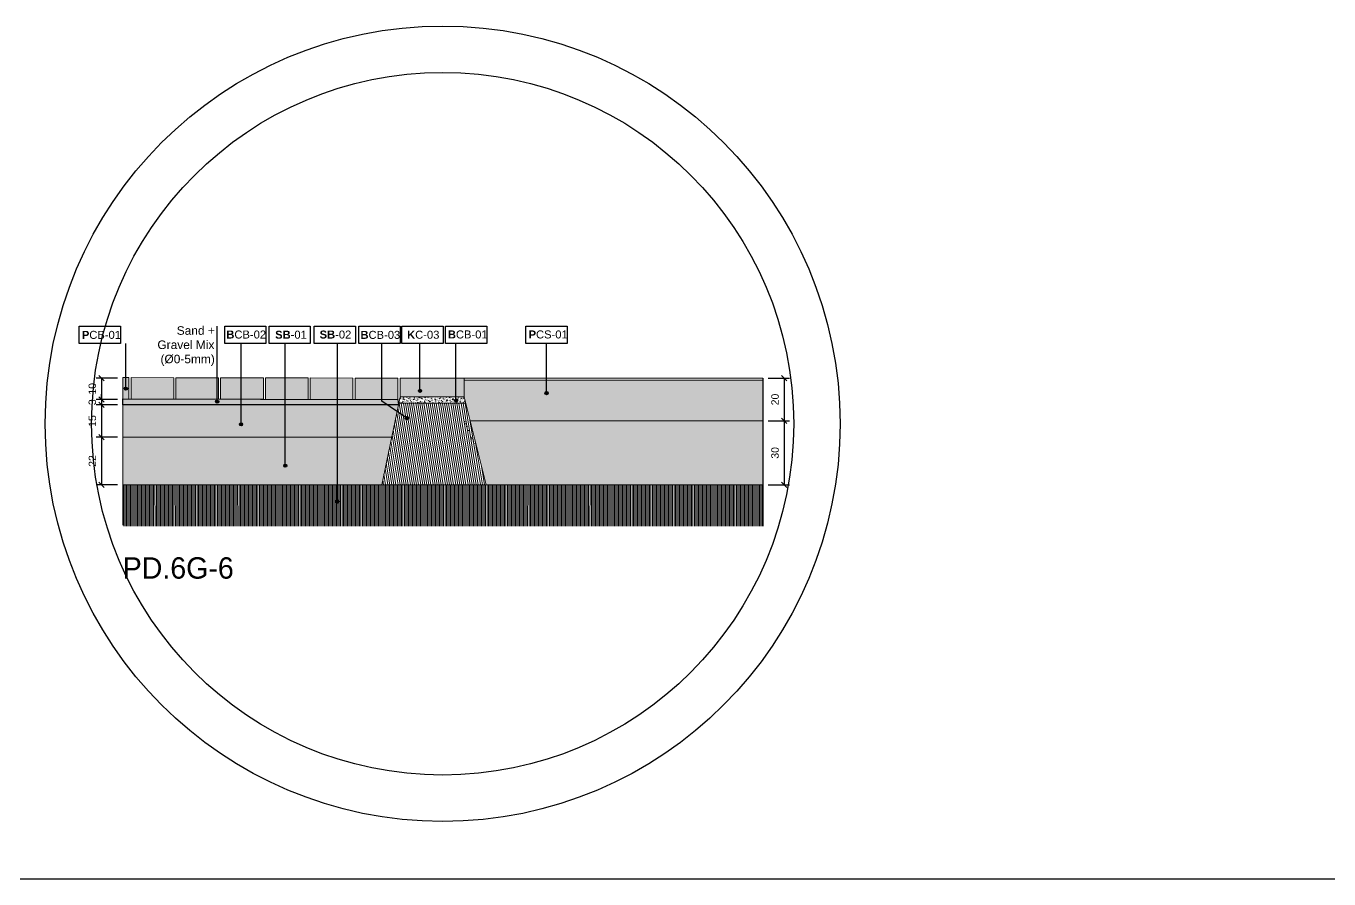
# Model space of a CAD drawing. Header units: metres. Extents: x -325 to 301, y -147 to 149.
# Drawn here: x 76.03 to 82.13, y 53.46 to 57.45 of the extents above; entities that cross this region are included whole.
import ezdxf

# ---------------------------------------------------------------- set-up
doc = ezdxf.new("R2010")
doc.units = ezdxf.units.M
doc.layers.get('Defpoints').update_dxf_attribs({"lineweight": 13})
for name, color, linetype, plot in [('-aux', 50, 'Continuous', False), ('-AUX-TWQ', 1, 'Continuous', False), ('02-L-AUX', 2, 'Continuous', False)]:
    doc.layers.add(name, color=color, linetype=linetype, plot=plot)
for name, color, linetype, true_color in [('0-TX-1_25', 7, 'Continuous', 0x3f4f7f), ('3-TR-paviment fort', 7, 'Continuous', 0xd1d1d1), ('EIT_3 TR sorra', 7, 'Continuous', 0xd8ceb0)]:
    doc.layers.add(name, color=color, linetype=linetype, true_color=true_color)
for name, color, linetype, lineweight in [('1-CM', 7, 'Continuous', 0), ('2-L-secció', 1, 'Continuous', 0), ('3-TR Formigó', 252, 'Continuous', 0), ('3-TR Seleccionat', 44, 'Continuous', 0), ('3-TR Tot-u', 37, 'Continuous', 0)]:
    doc.layers.add(name, color=color, linetype=linetype, lineweight=lineweight)
for name, color, linetype in [('1-SECCIÓ', 1, 'Continuous'), ('A-KEYPLAN_HATCH', 7, 'Continuous'), ('A_TEXT_2', 7, 'Continuous')]:
    doc.layers.add(name, color=color, linetype=linetype)
doc.layers.add('3-TR tot_u', color=7, linetype='Continuous', lineweight=5, true_color=0x787878)
doc.styles.get("Standard").update_dxf_attribs({"font": 'arial.ttf'})
doc.styles.add('x-llegenda materials$0$ENGRAVERS', font='TT0586M.TTF')
doc.dimstyles.new('ISO-25', dxfattribs={"dimtxt": 0.1, "dimasz": 0.1, "dimexe": 0.1, "dimexo": 0.1, "dimgap": 0.1, "dimtad": 1, "dimdec": 0, "dimlfac": 100, "dimzin": 9, "dimtxsty": 'Standard', "dimblk": 'OBLIQUE', "dimcen": 0.1, "dimadec": 0, "dimazin": 0, "dimtfac": 1, "dimtdec": 0, "dimtmove": 0, "dimatfit": 3, "dimldrblk": 'OBLIQUE', "dimfxl": 1, "dimarcsym": 0})

# ---------------------------------------------------------------- blocks, each defined once
blk = doc.blocks.new('hatch keyplan 2')
at = {"layer": 'A-KEYPLAN_HATCH'}
blk.add_lwpolyline([(0, 0.00548), (0.01287, 0.00548), (0.01287, 0), (0, 0)], close=True, dxfattribs=at)
blk = doc.blocks.new('hatch keyplan')
at = {"layer": 'A-KEYPLAN_HATCH'}
blk.add_blockref('hatch keyplan 2', (1.43058, 0.85215), dxfattribs=at)
blk = doc.blocks.new('B-CB02')
at = {"layer": 'A-KEYPLAN_HATCH'}
blk.add_blockref('hatch keyplan', (-1.43058, -0.85215), dxfattribs=at)
at = {"layer": 'A_TEXT_2', "insert": (-0.0008, 0.00409), "char_height": 0.0025, "attachment_point": 1}
blk.add_mtext_dynamic_manual_height_columns('\\pi0.00129;{\\fArial|b1|i0|c0|p34;B}CB-02', width=0.0145619, gutter_width=0.015, heights=[0], dxfattribs=at)
blk = doc.blocks.new('SB-01')
at = {"layer": 'A-KEYPLAN_HATCH'}
blk.add_blockref('hatch keyplan', (-1.43058, -0.85215), dxfattribs=at)
at = {"layer": 'A_TEXT_2', "insert": (-0.0008, 0.00403), "char_height": 0.0025, "attachment_point": 1}
blk.add_mtext_dynamic_manual_height_columns('\\pi0.00271;{\\fArial|b1|i0|c0|p34;SB}-01', width=0.0145619, gutter_width=0.015, heights=[0], dxfattribs=at)
blk = doc.blocks.new('B-CB03')
at = {"layer": 'A-KEYPLAN_HATCH'}
blk.add_blockref('hatch keyplan', (-1.43058, -0.85215), dxfattribs=at)
at = {"layer": 'A_TEXT_2', "insert": (-0.0008, 0.00398), "char_height": 0.0025, "attachment_point": 1}
blk.add_mtext_dynamic_manual_height_columns('\\pi0.00128;{\\fArial|b1|i0|c0|p34;B}CB-03', width=0.0145619, gutter_width=0.015, heights=[0], dxfattribs=at)
blk = doc.blocks.new('K02')
at = {"layer": 'A-KEYPLAN_HATCH'}
blk.add_blockref('hatch keyplan', (-1.43058, -0.85215), dxfattribs=at)
at = {"layer": 'A_TEXT_2', "insert": (-0.0008, 0.00402), "char_height": 0.0025, "attachment_point": 1}
blk.add_mtext_dynamic_manual_height_columns('\\pi0.00244;{\\fArial|b1|i0|c0|p34;K}C-03', width=0.0145619, gutter_width=0.015, heights=[0], dxfattribs=at)
blk = doc.blocks.new('B-CB01')
at = {"layer": 'A-KEYPLAN_HATCH'}
blk.add_blockref('hatch keyplan', (-1.43058, -0.85215), dxfattribs=at)
at = {"layer": 'A_TEXT_2', "insert": (-0.0008, 0.00411), "char_height": 0.0025, "attachment_point": 1}
blk.add_mtext_dynamic_manual_height_columns('\\pi0.00152;{\\fArial|b1|i0|c0|p34;B}CB-01', width=0.0145619, gutter_width=0.015, heights=[0], dxfattribs=at)
blk = doc.blocks.new('PCS01')
at = {"layer": 'A-KEYPLAN_HATCH'}
blk.add_blockref('hatch keyplan', (-1.42958, -0.85215), dxfattribs=at)
at = {"layer": 'A_TEXT_2', "insert": (0.0002, 0.00411), "char_height": 0.0025, "attachment_point": 1}
blk.add_mtext_dynamic_manual_height_columns('\\pi0.00161;{\\fArial|b1|i0|c0|p34;P}CS-01', width=0.0145619, gutter_width=0.015, heights=[0], dxfattribs=at)
blk = doc.blocks.new('_Oblique')
at = {"color": 0, "lineweight": -2}
blk.add_line((-0.5, -0.5), (0.5, 0.5), dxfattribs=at)
blk = doc.blocks.new('*D1291')
at = {"layer": '0-TX-1_25', "color": 0, "lineweight": -2, "transparency": 16777216}
for p, q in [((79.504, 55.8019), (79.6036, 55.8019)), ((79.5786, 55.8019), (79.5786, 55.6019)), ((79.504, 55.6019), (79.6036, 55.6019))]:
    blk.add_line(p, q, dxfattribs=at)
at = {"layer": 'Defpoints', "color": 0, "transparency": 16777216}
for p in [(79.479, 55.8019, 0), (79.479, 55.6019, 0), (79.5786, 55.6019)]:
    blk.add_point(p, dxfattribs=at)
at = {"layer": '0-TX-1_25', "color": 0, "lineweight": -2, "transparency": 16777216, "xscale": 0.025, "yscale": 0.025, "zscale": 0.025}
for p, rotation in [((79.5786, 55.8019), 90), ((79.5786, 55.6019), 270)]:
    blk.add_blockref('_Oblique', p, dxfattribs=dict(at, rotation=rotation))
at = {"layer": '0-TX-1_25', "color": 0, "transparency": 16777216, "insert": (79.5358, 55.7019), "char_height": 0.035, "attachment_point": 5, "rotation": 90}
blk.add_mtext('20', dxfattribs=at)
blk = doc.blocks.new('*D1292')
at = {"layer": '0-TX-1_25', "color": 0, "lineweight": -2, "transparency": 16777216}
for p, q in [((79.504, 55.6019), (79.6036, 55.6019)), ((79.5786, 55.6019), (79.5786, 55.3019)), ((79.504, 55.3019), (79.6036, 55.3019))]:
    blk.add_line(p, q, dxfattribs=at)
at = {"layer": 'Defpoints', "color": 0, "transparency": 16777216}
for p in [(79.479, 55.6019, 0), (79.479, 55.3019, 0), (79.5786, 55.3019)]:
    blk.add_point(p, dxfattribs=at)
at = {"layer": '0-TX-1_25', "color": 0, "lineweight": -2, "transparency": 16777216, "xscale": 0.025, "yscale": 0.025, "zscale": 0.025}
for p, rotation in [((79.5786, 55.6019), 90), ((79.5786, 55.3019), 270)]:
    blk.add_blockref('_Oblique', p, dxfattribs=dict(at, rotation=rotation))
at = {"layer": '0-TX-1_25', "color": 0, "transparency": 16777216, "insert": (79.5357, 55.4519), "char_height": 0.035, "attachment_point": 5, "rotation": 90}
blk.add_mtext('30', dxfattribs=at)
blk = doc.blocks.new('*D1293')
at = {"layer": '0-TX-1_25', "color": 0, "lineweight": -2, "transparency": 16777216}
for p, q in [((76.454, 55.8019), (76.3546, 55.8019)), ((76.3796, 55.8019), (76.3796, 55.7019)), ((76.454, 55.7019), (76.3546, 55.7019))]:
    blk.add_line(p, q, dxfattribs=at)
at = {"layer": 'Defpoints', "color": 0, "transparency": 16777216}
for p in [(76.479, 55.8019), (76.3796, 55.7019), (76.479, 55.7019, 0)]:
    blk.add_point(p, dxfattribs=at)
at = {"layer": '0-TX-1_25', "color": 0, "lineweight": -2, "transparency": 16777216, "xscale": 0.025, "yscale": 0.025, "zscale": 0.025}
for p, rotation in [((76.3796, 55.8019), 90), ((76.3796, 55.7019), 270)]:
    blk.add_blockref('_Oblique', p, dxfattribs=dict(at, rotation=rotation))
at = {"layer": '0-TX-1_25', "color": 0, "transparency": 16777216, "insert": (76.3367, 55.7519), "char_height": 0.035, "attachment_point": 5, "rotation": 90}
blk.add_mtext('10', dxfattribs=at)
blk = doc.blocks.new('*D1290')
at = {"layer": '0-TX-1_25', "color": 0, "lineweight": -2, "transparency": 16777216}
for p, q in [((76.454, 55.7019), (76.3546, 55.7019)), ((76.3796, 55.7019), (76.3796, 55.7269)), ((76.3796, 55.7019), (76.3796, 55.6765)), ((76.454, 55.6765), (76.3546, 55.6765)), ((76.3796, 55.6765), (76.3796, 55.6515))]:
    blk.add_line(p, q, dxfattribs=at)
at = {"layer": 'Defpoints', "color": 0, "transparency": 16777216}
for p in [(76.479, 55.7019, 0), (76.3796, 55.6765), (76.479, 55.6765, 0)]:
    blk.add_point(p, dxfattribs=at)
at = {"layer": '0-TX-1_25', "color": 0, "lineweight": -2, "transparency": 16777216, "xscale": 0.025, "yscale": 0.025, "zscale": 0.025}
for p, rotation in [((76.3796, 55.7019), 270), ((76.3796, 55.6765), 90)]:
    blk.add_blockref('_Oblique', p, dxfattribs=dict(at, rotation=rotation))
at = {"layer": '0-TX-1_25', "color": 0, "transparency": 16777216, "insert": (76.3367, 55.6892), "char_height": 0.035, "attachment_point": 5, "rotation": 90}
blk.add_mtext('3', dxfattribs=at)
blk = doc.blocks.new('*D1294')
at = {"layer": '0-TX-1_25', "color": 0, "lineweight": -2, "transparency": 16777216}
for p, q in [((76.454, 55.6765), (76.3546, 55.6765)), ((76.3796, 55.6765), (76.3796, 55.5259)), ((76.454, 55.5259), (76.3546, 55.5259))]:
    blk.add_line(p, q, dxfattribs=at)
at = {"layer": 'Defpoints', "color": 0, "transparency": 16777216}
for p in [(76.479, 55.6765, 0), (76.3796, 55.5259), (76.479, 55.5259)]:
    blk.add_point(p, dxfattribs=at)
at = {"layer": '0-TX-1_25', "color": 0, "lineweight": -2, "transparency": 16777216, "xscale": 0.025, "yscale": 0.025, "zscale": 0.025}
for p, rotation in [((76.3796, 55.6765), 90), ((76.3796, 55.5259), 270)]:
    blk.add_blockref('_Oblique', p, dxfattribs=dict(at, rotation=rotation))
at = {"layer": '0-TX-1_25', "color": 0, "transparency": 16777216, "insert": (76.3367, 55.6012), "char_height": 0.035, "attachment_point": 5, "rotation": 90}
blk.add_mtext('15', dxfattribs=at)
blk = doc.blocks.new('*D1295')
at = {"layer": '0-TX-1_25', "color": 0, "lineweight": -2, "transparency": 16777216}
for p, q in [((76.454, 55.5259), (76.3546, 55.5259)), ((76.3796, 55.5259), (76.3796, 55.3019)), ((76.454, 55.3019), (76.3546, 55.3019))]:
    blk.add_line(p, q, dxfattribs=at)
at = {"layer": 'Defpoints', "color": 0, "transparency": 16777216}
for p in [(76.479, 55.5259), (76.3796, 55.3019), (76.479, 55.3019, 0)]:
    blk.add_point(p, dxfattribs=at)
at = {"layer": '0-TX-1_25', "color": 0, "lineweight": -2, "transparency": 16777216, "xscale": 0.025, "yscale": 0.025, "zscale": 0.025}
for p, rotation in [((76.3796, 55.5259), 90), ((76.3796, 55.3019), 270)]:
    blk.add_blockref('_Oblique', p, dxfattribs=dict(at, rotation=rotation))
at = {"layer": '0-TX-1_25', "color": 0, "transparency": 16777216, "insert": (76.337, 55.4139), "char_height": 0.035, "attachment_point": 5, "rotation": 90}
blk.add_mtext('22', dxfattribs=at)
blk = doc.blocks.new('SB-02')
at = {"layer": 'A-KEYPLAN_HATCH'}
blk.add_blockref('hatch keyplan', (-1.43058, -0.85215), dxfattribs=at)
at = {"layer": 'A_TEXT_2', "insert": (-0.0008, 0.00408), "char_height": 0.0025, "attachment_point": 1}
blk.add_mtext_dynamic_manual_height_columns('\\pi0.00249;{\\fArial|b1|i0|c0|p34;SB}-02', width=0.0145619, gutter_width=0.015, heights=[0], dxfattribs=at)
blk = doc.blocks.new('POINT')
at = {"layer": '0-TX-1_25'}
h = blk.add_hatch(dxfattribs=at)
h.set_pattern_fill('ANGLE', color=256)
h.set_pattern_definition([(0, (-83.747, -12.726), (0, 6.985), [5.08, -1.905]), (90, (-83.747, -12.726), (-6.985, 4e-16), [5.08, -1.905])])
edge = h.paths.add_edge_path()
edge.add_arc((0, 0), 0.0075, 0, 360)
h = blk.add_hatch(color=256, dxfattribs=at)
h.dxf.hatch_style = 1
edge = h.paths.add_edge_path()
edge.add_arc((0, 0), 0.0075, 0, 360)
blk.add_circle((0, 0), 0.0075, dxfattribs=at)
blk = doc.blocks.new('PCB02')
at = {"layer": 'A-KEYPLAN_HATCH'}
blk.add_blockref('hatch keyplan', (-1.42958, -0.85215), dxfattribs=at)
at = {"layer": 'A_TEXT_2', "insert": (0.0002, 0.00398), "char_height": 0.0025, "attachment_point": 1}
blk.add_mtext_dynamic_manual_height_columns('\\pi0.00161;{\\fArial|b1|i0|c0|p34;P}CB-01', width=0.0145619, gutter_width=0.015, heights=[0], dxfattribs=at)

msp = doc.modelspace()

# ---------------------------------------------------------------- hatches: boundary and pattern name
at = {"layer": '3-TR Formigó'}
h = msp.add_hatch(dxfattribs=at)
h.set_pattern_fill('ANSI31', color=256, scale=0.003, angle=234.17524, style=0)
h.set_pattern_definition([(279.17524, (80.763144, 55.401889), (0.00940313, 0.001518806), [])])
h.paths.add_polyline_path([(78.0862, 55.6846), (77.7726, 55.6846), (77.6925, 55.3019), (78.1821, 55.3019)])
at = {"layer": '3-TR Seleccionat'}
h = msp.add_hatch(dxfattribs=at)
h.set_pattern_fill('ANSI31', color=256, scale=0.002, angle=45, style=0)
h.set_pattern_definition([(90, (-440995.2524264, -650781.0655583), (-0.00635, 1e-18), [])])
h.paths.add_polyline_path([(79.479, 55.3019), (77.729, 55.3019), (76.479, 55.3019), (76.479, 55.1094), (79.479, 55.1094)])
at = {"layer": '3-TR Tot-u'}
h = msp.add_hatch(dxfattribs=at)
h.set_pattern_fill('EARTH', color=256, scale=0.005, angle=-80.82476, style=0)
h.set_pattern_definition([(279.175244, (32.990305, 60.54369), (0.036406452, -0.026281081), [0.03175, -0.03175]), (279.175244, (33.00206, 60.545588), (0.036406452, -0.026281081), [0.03175, -0.03175]), (279.175244, (33.013813, 60.547486), (0.036406452, -0.026281081), [0.03175, -0.03175]), (9.175244, (33.018364, 60.5442), (0.026281081, 0.036406452), [0.03175, -0.03175]), (9.175244, (33.020263, 60.532447), (0.026281081, 0.036406452), [0.03175, -0.03175]), (9.175244, (33.02216, 60.520693), (0.026281081, 0.036406452), [0.03175, -0.03175])])
h.paths.add_polyline_path([(78.1071, 55.6019), (78.1821, 55.3019), (79.479, 55.3019), (79.479, 55.6019)])
h.paths.add_polyline_path([(77.6925, 55.3019), (77.7394, 55.5259), (76.479, 55.5259), (76.479, 55.3019)])
h = msp.add_hatch(dxfattribs=at)
h.set_pattern_fill('EARTH', color=256, scale=0.005, angle=-80.82476, style=0)
h.set_pattern_definition([(44.999999995, (-269452.588893, 738617.79816), (3.8e-12, 0.0449012806053), [0.03175, -0.03175]), (44.999999995, (-269452.597312, 738617.80658), (3.8e-12, 0.0449012806053), [0.03175, -0.03175]), (44.999999995, (-269452.60573, 738617.815), (3.8e-12, 0.0449012806053), [0.03175, -0.03175]), (134.999999995, (-269452.60573, 738617.820612), (-0.0449012806053, 3.8e-12), [0.03175, -0.03175]), (134.999999995, (-269452.597312, 738617.82903), (-0.0449012806053, 3.8e-12), [0.03175, -0.03175]), (134.999999995, (-269452.588893, 738617.83745), (-0.0449012806053, 3.8e-12), [0.03175, -0.03175])])
h.paths.add_polyline_path([(78.1357, 55.4759), (78.1369, 55.4759), (78.079, 55.6019)])
at = {"layer": '3-TR tot_u'}
h = msp.add_hatch(dxfattribs=at)
h.set_pattern_fill('AR-CONC', color=256, scale=0.0002, angle=90.26641)
h.set_pattern_definition([(140.266414, (3.926635, -5.17167), (0.003018359, 0.036451363), [0.00381, -0.04191]), (85.266414, (3.926635, -5.17167), (-0.038178181, -0.007226283), [0.003048, -0.033528117]), (190.71786, (3.926887, -5.16863), (-0.035159821, 0.02922508), [0.003238002, -0.035618049]), (136.450614, (3.916475, -5.171716), (0.008156283, 0.05425432), [0.005715, -0.062865]), (186.90197, (3.917155, -5.167195), (-0.049705466, 0.047250218), [0.004857005, -0.053427122]), (81.450565, (3.916475, -5.171716), (-0.049705466, 0.047250218), [0.004571993, -0.050291946]), (111.266414, (3.918992, -5.166624), (0.0203118235, 0.030417653), [0.00381, -0.04191]), (56.266414, (3.91899, -5.166624), (-0.036894668, 0.012188985), [0.003048, -0.033528]), (161.71786, (3.920684, -5.16409), (-0.016582845, 0.042606638), [0.003238002, -0.035617988]), (127.766414, (3.926635, -5.171669), (-0.0169136972, 0.0005390813), [0, -0.0331216, 0, -0.034036, 0, -0.033655]), (97.766414, (3.926635, -5.171669), (-0.020098038, 0.0132706243), [0, -0.0194056, 0, -0.0323596, 0, -0.012827]), (57.766414, (3.926688, -5.182997), (0.0010196429, 0.0271231534), [0, -0.0127, 0, -0.039624, 0, -0.052578]), (47.766414, (3.926711, -5.188077), (-0.005222997, 0.0296018704), [0, -0.01651, 0, -0.0263144, 0, -0.037338])])
edge = h.paths.add_edge_path()
edge.add_line((78.079, 55.7919), (79.479, 55.7919))
edge.add_line((79.479, 55.7919), (79.479, 55.6019))
edge.add_line((79.479, 55.6019), (78.1079, 55.6019))
edge.add_line((78.1079, 55.6019), (78.079, 55.7147))
edge.add_line((78.079, 55.7147), (78.079, 55.7919))
h = msp.add_hatch(dxfattribs=at)
h.set_pattern_fill('AR-CONC', color=256, scale=9e-05, angle=89.12014)
h.set_pattern_definition([(139.120136, (-6.367467, 34.566042), (0.0016861337, 0.0163726586), [0.0017145, -0.0188595]), (84.120136, (-6.367467, 34.566042), (-0.0172417962, -0.002907487), [0.0013716, -0.0150876526]), (189.57158, (-6.367326, 34.567406), (-0.0155556617, 0.0134651714), [0.0014571008, -0.016028122]), (135.304336, (-6.372038, 34.566112), (0.0041580035, 0.024336133), [0.00257175, -0.02828925]), (185.755694, (-6.371692, 34.56814), (-0.021937625, 0.021705804), [0.002185652, -0.024042205]), (80.304287, (-6.372038, 34.566112), (-0.021937625, 0.021705804), [0.002057397, -0.022631376]), (110.120136, (-6.37086, 34.56838), (0.0094123187, 0.0135023525), [0.0017145, -0.0188595]), (55.120136, (-6.37086, 34.56838), (-0.01648955, 0.0058160805), [0.0013716, -0.0150876]), (160.571581, (-6.370076, 34.569506), (-0.0070772314, 0.019318433), [0.0014571008, -0.0160280944]), (126.620136, (-6.367467, 34.566042), (-0.00760478767, 0.00039479935), [0, -0.01490472, 0, -0.0153162, 0, -0.01514475]), (96.620136, (-6.367467, 34.566042), (-0.0089228417, 0.0061515134), [0, -0.00873252, 0, -0.01456182, 0, -0.00577215]), (56.620136, (-6.367545, 34.560945), (0.0007029168, 0.0121937974), [0, -0.005715, 0, -0.0178308, 0, -0.0236601]), (46.620136, (-6.36758, 34.558659), (-0.002083395, 0.0133651946), [0, -0.0074295, 0, -0.01184148, 0, -0.0168021])])
h.paths.add_polyline_path([(77.7704, 55.6846), (77.7788, 55.7141), (78.0771, 55.7146), (78.0861, 55.6835)])
h = msp.add_hatch(dxfattribs=at)
h.set_pattern_fill('AR-CONC', color=256, scale=0.0002, angle=90.26641)
h.set_pattern_definition([(140.2664143104, (269988.858528, -738416.101886), (0.0030183585511, 0.0364513625844), [0.00381, -0.04191]), (85.2664143104, (269988.85853, -738416.101886), (-0.0381781810675, -0.0072262829332), [0.003048, -0.033528116834]), (190.7178590104, (269988.85878, -738416.09885), (-0.0351598209585, 0.0292250795622), [0.00323800176, -0.03561804892]), (136.4506143104, (269988.84837, -738416.101933), (0.0081562825582, 0.0542543196878), [0.005715, -0.062865]), (186.9019719204, (269988.84905, -738416.09741), (-0.049705465848, 0.047250217616), [0.004857004628, -0.053427121632]), (81.45056548, (269988.84837, -738416.101933), (-0.0497054658455, 0.0472502176188), [0.004571993414, -0.050291946384]), (111.2664143104, (269988.850885, -738416.096842), (0.0203118235131, 0.0304176527954), [0.00381, -0.04191]), (56.2664143104, (269988.850885, -738416.09684), (-0.0368946682902, 0.0121889849718), [0.003048, -0.033528]), (161.7178593104, (269988.852577, -738416.094307), (-0.016582844967, 0.0426066376987), [0.00323800176, -0.03561798752]), (127.7664143104, (269988.858528, -738416.101886), (-0.0169136972324, 0.00053908133522), [0, -0.0331216, 0, -0.034036, 0, -0.033655]), (97.7664143104, (269988.858528, -738416.101886), (-0.02009803784808, 0.0132706243038), [0, -0.0194056, 0, -0.0323596, 0, -0.012827]), (57.7664143104, (269988.858581, -738416.113214), (0.00101964285024, 0.02712315336895), [0, -0.0127, 0, -0.039624, 0, -0.052578]), (47.7664143104, (269988.858604, -738416.118294), (-0.0052229971542, 0.0296018704426), [0, -0.01651, 0, -0.0263144, 0, -0.037338])])
h.paths.add_polyline_path([(76.309, 55.5975), (76.309, 55.6059), (76.309, 55.6059)])
h.paths.add_polyline_path([(76.479, 55.5259), (77.7394, 55.5259), (77.7563, 55.6066), (77.7709, 55.6765), (76.479, 55.6759)])
at = {"layer": '3-TR-paviment fort'}
for points in [[(76.479, 55.7046), (76.5079, 55.7042), (76.5079, 55.8042), (76.479, 55.8046)], [(76.5179, 55.7043), (76.7179, 55.7038), (76.7179, 55.8038), (76.5179, 55.8043)], [(76.7279, 55.7039), (76.9279, 55.7034), (76.9279, 55.8034), (76.7279, 55.8039)], [(76.9379, 55.7035), (77.1379, 55.703), (77.1379, 55.803), (76.9379, 55.8035)], [(77.1479, 55.7031), (77.3479, 55.7026), (77.3479, 55.8026), (77.1479, 55.8031)], [(77.3579, 55.7027), (77.5579, 55.7022), (77.5579, 55.8022), (77.3579, 55.8027)], [(77.5679, 55.7023), (77.7679, 55.7018), (77.7679, 55.8018), (77.5679, 55.8023)], [(77.779, 55.8018), (77.779, 55.7146), (78.079, 55.7147), (78.079, 55.8019), (77.929, 55.8019)]]:
    msp.add_hatch(color=256, dxfattribs=at).paths.add_polyline_path(points)
at = {"layer": 'EIT_3 TR sorra'}
h = msp.add_hatch(dxfattribs=at)
h.set_pattern_fill('ANSI36', color=256, scale=0.001075, angle=-0.58531, style=0, double=1)
h.set_pattern_definition([(44.4146932, (-158.0004838, -70.3156932), (0.001877787426, 0.0066181336), [0.0085328125, -0.0017065625, 0, -0.0017065625])])
h.paths.add_polyline_path([(76.4789, 55.7046), (77.7679, 55.7018), (77.7709, 55.6765), (76.479, 55.6765)])

# ---------------------------------------------------------------- linework, layer by layer
at = {"layer": '-aux'}
msp.add_lwpolyline([(12.2345, 53.4569), (142.2345, 53.4569)], dxfattribs=at)
at = {"layer": '-AUX-TWQ'}
for radius in [1.8622, 1.6449]:
    msp.add_circle((77.9781, 55.5883, -0.0017), radius, dxfattribs=at)
msp.add_line((79.479, 55.8019, 0), (79.479, 55.1086, 0))
at = {"layer": '0-TX-1_25'}
for points in [[(76.9218, 55.692), (76.9218, 56.0458)], [(76.4938, 55.7528), (76.4938, 55.9636)], [(77.0335, 55.5858), (77.0335, 55.9636)], [(77.2409, 55.3918), (77.2409, 55.9636)], [(77.4856, 55.2244), (77.4856, 55.9636)], [(77.8106, 55.6148), (77.6936, 55.6941), (77.6936, 55.9636)], [(77.8718, 55.7424), (77.8718, 55.9636)], [(78.0404, 55.6972), (78.0404, 55.9636)], [(78.4651, 55.732), (78.4651, 55.9636)]]:
    msp.add_lwpolyline(points, dxfattribs=at)
at = {"layer": '02-L-AUX', "elevation": 0}
msp.add_lwpolyline([(76.4789, 55.7046), (77.7679, 55.7018), (77.7709, 55.6765), (76.479, 55.6765)], close=True, dxfattribs=at)
at = {"layer": '1-CM'}
for p, q in [((79.479, 55.8019, 0), (77.979, 55.8019, 0)), ((79.479, 55.8019, 0), (78.079, 55.8019, 0)), ((79.479, 55.7919, 0), (78.079, 55.7919, 0)), ((79.479, 55.6019, 0), (78.1063, 55.6019, 0)), ((79.479, 55.6019, 0), (78.1063, 55.6019, 0)), ((79.479, 55.6019, 0), (78.1063, 55.6019, 0)), ((76.479, 55.5259), (77.7394, 55.5259, 0)), ((77.7394, 55.5259, 0), (76.479, 55.5259, 0)), ((76.479, 55.4759, 0), (76.479, 55.3019, 0)), ((77.729, 55.3019, 0), (76.479, 55.3019, 0)), ((76.479, 55.3019, 0), (79.479, 55.3019, 0))]:
    msp.add_line(p, q, dxfattribs=at)
at = {"layer": '1-CM', "elevation": 0}
for points in [[(76.479, 55.7046), (76.5079, 55.7042), (76.5079, 55.8042), (76.479, 55.8046)], [(76.5179, 55.7043), (76.7179, 55.7038), (76.7179, 55.8038), (76.5179, 55.8043)], [(76.7279, 55.7039), (76.9279, 55.7034), (76.9279, 55.8034), (76.7279, 55.8039)], [(76.9379, 55.7035), (77.1379, 55.703), (77.1379, 55.803), (76.9379, 55.8035)], [(77.1479, 55.7031), (77.3479, 55.7026), (77.3479, 55.8026), (77.1479, 55.8031)], [(77.3579, 55.7027), (77.5579, 55.7022), (77.5579, 55.8022), (77.3579, 55.8027)], [(77.5679, 55.7023), (77.7679, 55.7018), (77.7679, 55.8018), (77.5679, 55.8023)], [(77.779, 55.8018), (77.779, 55.7146), (78.079, 55.7147), (78.079, 55.8019), (77.779, 55.8018)], [(77.7789, 55.7146), (77.6925, 55.3019), (78.1821, 55.3019), (78.0789, 55.7146)], [(77.7553, 55.6019), (77.7553, 55.6019)]]:
    msp.add_lwpolyline(points, close=True, dxfattribs=at)
for points in [[(77.7726, 55.6846), (78.0866, 55.6846)], [(78.079, 55.7147), (77.779, 55.7146)], [(77.7709, 55.6765), (76.479, 55.6765)], [(77.7553, 55.6019), (77.7394, 55.5259)], [(78.1079, 55.6019), (78.1071, 55.6019)]]:
    msp.add_lwpolyline(points, dxfattribs=at)
at = {"layer": '1-SECCIÓ'}
msp.add_line((79.479, 55.8019, 0), (79.479, 55.1086, 0), dxfattribs=at)
at = {"layer": '2-L-secció'}
msp.add_lwpolyline([(76.479, 55.8019), (76.479, 55.113)], dxfattribs=at)

# ---------------------------------------------------------------- block references
at = {"layer": '0-TX-1_25', "xscale": 15, "yscale": 15, "zscale": 15}
for name, p in [('B-CB02', (76.9571, 55.9636)), ('SB-01', (77.1645, 55.9636)), ('SB-02', (77.3762, 55.9636)), ('B-CB03', (77.5858, 55.9636)), ('K02', (77.7869, 55.9636)), ('B-CB01', (77.9917, 55.9636))]:
    msp.add_blockref(name, p, dxfattribs=at)
at = {"layer": '0-TX-1_25', "rotation": 358.8682194563586}
for p in [(76.4938, 55.7528), (77.8718, 55.7424), (78.4651, 55.732), (76.9218, 55.692), (78.0404, 55.6972), (77.8106, 55.6148), (77.0335, 55.5858), (77.2409, 55.3918), (77.4856, 55.2244)]:
    msp.add_blockref('POINT', p, dxfattribs=at)
at = {"layer": 'A-KEYPLAN_HATCH'}
for name, p, xscale, yscale, zscale in [('PCB02', (76.2602, 55.9636), 14.99999999999007, 14.99999999999007, 14.99999999999007), ('PCS01', (78.3536, 55.9636), 14.99999999999944, 14.99999999999944, 14.99999999999944)]:
    msp.add_blockref(name, p, dxfattribs=dict(at, xscale=xscale, yscale=yscale, zscale=zscale))

# ---------------------------------------------------------------- texts
at = {"layer": '-aux', "insert": (76.479, 54.963), "char_height": 0.1, "width": 19.210099, "attachment_point": 1, "style": 'x-llegenda materials$0$ENGRAVERS'}
msp.add_mtext('PD.6G-6', dxfattribs=at)
at = {"layer": '0-TX-1_25', "insert": (76.587, 56.0449, 0.0017), "char_height": 0.04, "attachment_point": 1}
msp.add_mtext_dynamic_manual_height_columns('\\pi0.14502;Sand + \\P\\pi0.05444;Gravel Mix  \\P\\pi0.06893;(Ø0-5mm)', width=0.318067, gutter_width=0.3375, heights=[0], dxfattribs=at)

# ---------------------------------------------------------------- dimensions: what is measured, and where the dimension line sits
at = {"layer": '0-TX-1_25'}
for base, p1, p2, picture, middle in [((76.3796, 55.7019), (76.479, 55.8019), (76.479, 55.7019, 0), '*D1293', (76.3367, 55.7519)), ((79.5786, 55.6019), (79.479, 55.8019, 0), (79.479, 55.6019, 0), '*D1291', (79.5358, 55.7019)), ((76.3796, 55.5259), (76.479, 55.6765, 0), (76.479, 55.5259), '*D1294', (76.3367, 55.6012)), ((79.5786, 55.3019), (79.479, 55.6019, 0), (79.479, 55.3019, 0), '*D1292', (79.5357, 55.4519)), ((76.3796, 55.3019), (76.479, 55.5259), (76.479, 55.3019, 0), '*D1295', (76.337, 55.4139))]:
    dim = msp.add_linear_dim(base=base, p1=p1, p2=p2, angle=90, dimstyle='ISO-25', override={"dimtxt": 0.035, "dimasz": 0.025, "dimexe": 0.025, "dimexo": 0.025, "dimgap": 0.025, "dimblk1": 'Oblique', "dimblk2": 'Oblique', "dimsah": 1, "dimfxl": 0.1, "dimfxlon": 1, "dimarcsym": 1}, dxfattribs=at)
    dim.commit()
    dim.dimension.update_dxf_attribs({"geometry": picture, "text_midpoint": middle})
dim = msp.add_linear_dim(base=(76.3796, 55.6765), p1=(76.479, 55.7019, 0), p2=(76.479, 55.6765, 0), angle=90, dimstyle='ISO-25', override={"dimtxt": 0.035, "dimasz": 0.025, "dimexe": 0.025, "dimexo": 0.025, "dimgap": 0.025, "dimblk1": 'Oblique', "dimblk2": 'Oblique', "dimsah": 1, "dimfxl": 0.1, "dimfxlon": 1, "dimarcsym": 1}, dxfattribs=at)
dim.commit()
dim.dimension.update_dxf_attribs({"geometry": '*D1290', "text_midpoint": (76.3796, 55.6892), "dimtype": 160})

doc.saveas('drawing.dxf')
